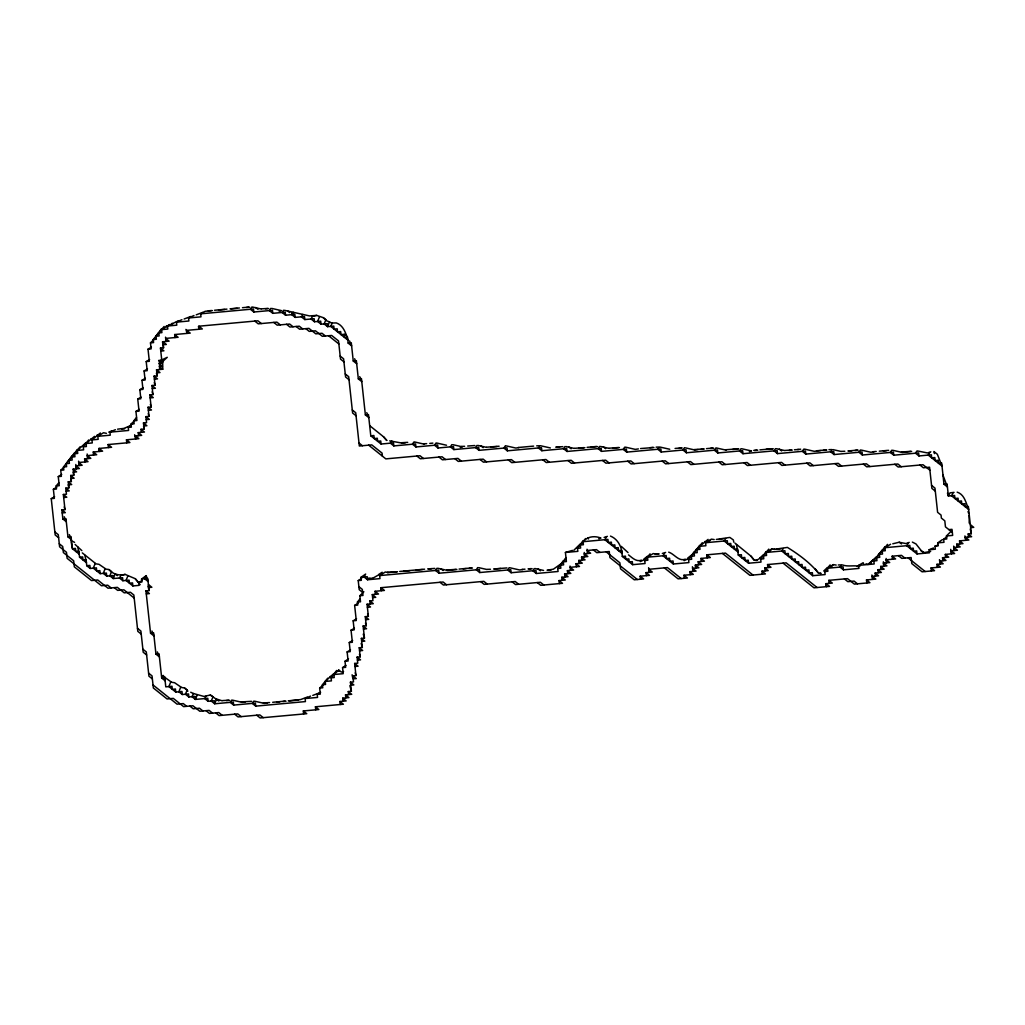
<?xml version="1.0" encoding="UTF-8"?>
<svg xmlns="http://www.w3.org/2000/svg" width="1025" height="1025" viewBox="0 0 1025 1025"><rect width="100%" height="100%" fill="white"/><g stroke="black" fill="none" stroke-linecap="round" stroke-linejoin="round"><path stroke-width="1.5" d="M969.214 523.109L969.15 515.293M159.631 369.525L159.464 361.056L167.267 357.302L159.785 364.157M162.744 369.243L162.693 360.159L158.644 360.454L162.091 363.196L158.977 363.478L162.411 366.22L159.311 366.502L162.744 369.243L156.53 369.82L157.184 375.868L154.07 376.149L155.057 385.233L151.956 385.515L152.943 394.599L149.829 394.881L151.136 406.989L148.036 407.271L149.022 416.355L145.909 416.637L146.562 422.684L143.462 422.966L144.115 429.027L141.014 429.308L141.335 432.332M323.285 317.66L326.642 320.787L329.473 321.888L327.564 326.655L324.131 323.913L325.924 319.685L323.285 317.66L316.699 315.392L309.563 315.931L284.425 310.306M95.184 563.468L93.301 568.158L100.168 573.654L106.382 573.077L106.715 576.101L112.929 575.538L113.25 578.561L122.577 577.716L122.898 580.739L129.112 580.176L129.445 583.199L132.545 582.918L132.878 585.941L139.093 585.365L138.759 582.341L142.103 580.65M105.165 568.67L103.282 573.359L106.715 576.101M170.778 681.868L168.882 686.571L175.762 692.054L181.976 691.478L182.296 694.514L188.51 693.938L188.843 696.962L195.058 696.398L195.378 699.422L207.806 698.294L208.139 701.318L214.353 700.741L214.686 703.778L233.328 702.074L233.649 705.098L255.404 703.099L255.725 706.135L305.437 701.587L305.117 698.55L310.537 696.103M180.746 687.07L178.862 691.772L182.296 694.514M127.843 575.999L126.011 580.457L132.878 585.941M319.428 316.994L317.596 321.453L321.03 324.195L327.244 323.631L327.564 326.655L333.778 326.091L334.112 329.115L337.225 328.833L337.545 331.857L340.659 331.575L340.979 334.598L344.093 334.317L344.413 337.34L347.526 337.058L348.18 343.106L351.613 345.861L349.563 340.889M197.197 695.104L195.378 699.422L191.944 696.68L193.52 693.553L203.962 696.436L210.343 695.014L213.033 696.821L211.24 701.036L214.686 703.778L216.57 699.037L221.938 700.728M146.216 575.653L144.653 578.753L148.087 581.495L146.216 575.653L141.54 579.035L141.873 582.059L138.759 582.341M952.942 493.23L951.495 495.767L968.676 509.476C965.947 503.108 964.692 494.575 957.158 492.141M206.14 696.09L204.705 698.576L208.139 701.318M929.701 452.614L928.266 455.1L942.001 466.067L937.35 454.267L933.916 451.525L934.428 453.614M908.15 543.224L906.702 545.71L917.016 553.936L929.444 552.795L929.111 549.772L933.467 547.965M606.262 537.241L604.827 539.701L621.996 553.41C621.509 546.184 617.409 538.855 610.477 536.088M664.482 553.308L663.047 555.781L673.348 564.006L688.89 562.584L688.557 559.548L694.079 551.937M725.636 538.548L724.201 541.008L737.936 551.975L736.398 544.544M783.202 548.554L781.767 551.027L812.684 575.704L825.112 574.564L824.779 571.54L830.109 564.903M293.176 312.253L291.753 314.649L295.187 317.391L304.515 316.546L304.835 319.569L314.162 318.711L314.483 321.748L320.697 321.171L321.03 324.195M302.823 314.432L301.401 316.827L304.835 319.569M391.793 440.917L390.397 443.172L393.831 445.913L415.586 443.928L415.919 446.951L437.662 444.965L437.995 447.989L453.524 446.567L453.857 449.591L478.713 447.323L479.034 450.347L507.003 447.784L507.337 450.821L541.507 447.682L541.841 450.718L566.697 448.438L567.017 451.461L601.201 448.335L601.521 451.372L626.377 449.091L626.711 452.115L660.882 448.988L661.215 452.025L686.071 449.744L686.404 452.768L717.474 449.924L717.795 452.96L742.651 450.68L742.984 453.703L777.155 450.577L777.488 453.614L805.458 451.051L805.778 454.075L833.748 451.512L834.068 454.549L862.038 451.987L862.358 455.01L893.428 452.166L893.762 455.202L918.618 452.922L918.951 455.946L931.379 454.805L931.699 457.842L934.813 457.56L935.133 460.584L938.247 460.302L938.567 463.326L941.68 463.044L943.974 484.223L947.408 486.965L942.833 474.754M283.489 310.242L282.106 312.484L285.539 315.226L294.854 314.368L295.187 317.391M251.766 307.052L250.382 309.268L253.816 312.01L272.458 310.306L272.778 313.33L285.206 312.189L285.539 315.226M270.728 308.371L269.344 310.588L272.778 313.33M231.599 700.126L230.215 702.356L233.649 705.098M413.869 441.993L412.473 444.209L415.919 446.951M253.675 701.164L252.291 703.393L255.725 706.135M435.945 443.031L434.562 445.247L437.995 447.989M451.807 444.632L450.423 446.849L453.857 449.591M476.984 445.388L475.6 447.605L479.034 450.347M505.287 445.849L503.89 448.066L507.337 450.821M436.958 568.247L435.574 570.477L439.007 573.218L479.405 569.516L479.726 572.539L510.796 569.708L511.129 572.732L535.985 570.451L536.306 573.488L558.061 571.489L557.728 568.465L563.25 560.854M477.676 567.581L476.292 569.798L479.726 572.539M564.967 446.503L563.583 448.719L567.017 451.461M509.079 567.76L507.695 569.99L511.129 572.732M599.471 446.4L598.087 448.63L601.521 451.372M534.268 568.516L532.872 570.746L536.306 573.488M624.661 447.156L623.277 449.373L626.711 452.115M684.354 447.81L682.97 450.026L686.404 452.768M715.745 447.989L714.361 450.218L717.795 452.96M740.934 448.745L739.55 450.962L742.984 453.703M775.438 448.643L774.054 450.859L777.488 453.614M803.728 449.117L802.344 451.333L805.778 454.075M860.308 450.052L858.924 452.268L862.358 455.01M891.712 450.231L890.328 452.448L893.762 455.202M916.901 450.987L915.504 453.204L918.951 455.946M58.617 537.715L55.183 534.973L51.25 498.65L54.363 498.368L53.377 489.284L56.477 489.002L56.157 485.978L59.258 485.696L58.271 476.612L61.385 476.33L60.731 470.283L63.832 469.988L63.512 466.964L66.612 466.683L66.279 463.659L69.392 463.377L69.059 460.34L74.582 452.73M688.557 559.548L691.67 559.266L691.337 556.242L696.859 548.631M838.309 564.967L841.371 564.877L839.988 567.094L843.421 569.836L858.963 568.414L858.63 565.39L874.171 563.968L873.838 560.944L879.36 553.333M873.838 560.944L876.952 560.662L876.618 557.626L882.141 550.015M66.279 463.659L71.801 456.074M69.059 460.34L72.173 460.058L71.84 457.035L77.362 449.463M691.337 556.242L694.438 555.96L694.117 552.936L699.627 545.351M694.117 552.936L697.218 552.642L696.897 549.618L699.998 549.336L699.678 546.312L705.892 545.736L705.559 542.712L727.314 540.726L727.635 543.75L730.748 543.468L731.068 546.492L734.182 546.21L734.502 549.233L737.616 548.952L738.269 554.999L748.57 563.238L760.998 562.097L760.678 559.073L766.188 551.501M876.618 557.626L879.732 557.344L879.399 554.32L884.908 546.748M557.728 568.465L560.842 568.183L560.508 565.159L566.018 557.6M560.508 565.159L563.622 564.865L563.289 561.841L566.402 561.559L565.416 552.475L577.844 551.347L577.511 548.311L583.033 540.764M708.416 542.276L711.209 539.137L714.169 539.547M71.84 457.035L74.953 456.753L74.62 453.729L77.733 453.434L77.4 450.411L83.614 449.847L83.281 446.823L86.395 446.528L86.062 443.505L92.276 442.941L91.955 439.917L98.169 439.341L97.836 436.317L110.264 435.177L109.944 432.153L128.586 430.449L128.253 427.425L131.367 427.13L131.033 424.107L134.134 423.825L133.814 420.801L136.914 420.519L135.941 411.435L139.041 411.153L137.734 399.045L140.835 398.763L139.848 389.679L142.962 389.398L141.975 380.313L145.089 380.032L144.102 370.947L147.203 370.666L146.216 361.594L149.33 361.3L148.023 349.192L151.123 348.91L150.47 342.863L153.571 342.581L153.25 339.544L156.351 339.262L156.031 336.238L161.527 328.718M331.113 677.845L336.572 670.529L339.48 671.221L338.775 670.081L333.894 674.527L334.214 677.551L331.113 677.845L331.434 680.869L325.22 681.433L325.553 684.457L322.439 684.738L322.772 687.775L319.659 688.057L320.325 694.104L317.212 694.399L317.545 697.423L305.117 698.55M153.25 339.544L158.619 332.677M63.512 466.964L68.88 460.097M74.62 453.729L80.001 446.849M83.281 446.823L88.663 439.943M696.897 549.618L702.266 542.75M333.894 674.527L343.208 673.681L342.555 667.621L345.656 667.339L345.002 661.279L348.116 660.997L347.129 651.926L350.23 651.631L349.256 642.56L352.357 642.278L351.05 630.17L354.15 629.888L353.164 620.804L356.277 620.522L354.637 605.391L357.738 605.096L357.417 602.072L360.083 598.754M577.511 548.311L580.624 548.029L580.291 545.005L583.404 544.723L583.071 541.7L607.928 539.419L608.261 542.443L611.361 542.161L611.694 545.185L614.795 544.903L615.128 547.927L618.229 547.645L618.562 550.668L621.675 550.387L622.329 556.447L632.63 564.673L645.058 563.532L644.725 560.508L650.055 553.859M760.678 559.073L763.779 558.779L763.458 555.755L768.776 549.118M770.108 551.04L771.889 548.836L774.849 549.285M831.442 566.825L833.223 564.621L836.182 565.07M133.814 420.801L136.479 417.482M879.399 554.32L882.512 554.038L882.179 551.014L887.509 544.377M322.439 684.738L327.757 678.166M563.289 561.841L565.941 558.599M156.031 336.238L159.131 335.957L158.811 332.933L164.103 326.463M580.291 545.005L585.582 538.535M56.157 485.978L58.784 482.788M131.033 424.107L136.03 419.097M929.111 549.772L935.325 549.208L934.992 546.171L938.106 545.889L937.772 542.866L943.987 542.302L943.666 539.265L946.767 538.983L946.447 535.96L951.443 530.95M77.4 450.411L86.023 442.557M357.417 602.072L360.518 601.79L359.865 595.743L363.862 591.758M325.22 681.433L333.855 673.54M86.062 443.505L94.543 436.343M128.253 427.425L133.199 422.646M150.47 342.863L155.416 338.109M91.955 439.917L100.386 432.986M60.731 470.283L63.691 467.426M699.678 546.312L708.108 539.381M869.098 563.507L867.957 564.532L876.58 556.639M823.716 571.028L827.47 567.504M319.659 688.057L324.541 683.624M763.42 554.756L759.692 558.138L760.665 557.92M580.265 543.98L573.846 550.246M560.47 564.198L553.359 569.195L547.068 570.182M691.298 555.255L687.673 558.138L688.518 558.561L684.111 560.637M943.666 539.265L947.228 536.434M643.841 559.099L647.467 556.242M371.729 578.817L378.52 574.961M771.889 548.836L766.239 552.449L766.559 555.473L763.458 555.755M833.223 564.621L827.559 568.234L827.892 571.258L824.779 571.54M158.811 332.933L161.912 332.638L161.591 329.614L169.65 324.528M583.071 541.7C587.658 536.293 594.692 535.627 600.932 538.061L598.767 538.74M345.002 661.279L348.513 658.742M937.772 542.866L942.423 539.598M362.645 592.424L359.211 589.683L358.225 580.598L361.338 580.317L361.005 577.293L365.643 574.064L364.118 577.011L367.552 579.753L379.98 578.613L379.647 575.589L385.298 572.001L388.257 572.424M58.271 476.612L61.718 474.408M53.377 489.284L56.811 487.093M342.555 667.621L345.989 665.43M882.179 551.014L885.28 550.72L884.959 547.696L890.584 544.249M358.225 580.598L361.658 578.42M378.712 574.436L382.197 572.257M317.212 694.399L320.633 692.285M148.023 349.192L151.431 347.129M97.836 436.317L103.487 432.742L106.421 433.332M354.637 605.391L358.045 603.315M644.725 560.508L647.838 560.227L647.505 557.19L653.168 553.577L656.128 554.025M705.559 542.712L710.107 539.957M135.941 411.435L139.336 409.411M161.591 329.614L167.805 329.051L167.472 326.027L178.632 320.671M146.216 361.594L149.624 359.583M144.102 370.947L147.498 368.949M141.975 380.313L145.371 378.302M139.848 389.679L143.244 387.668M353.164 620.804L356.559 618.793M349.256 642.56L352.651 640.548M347.129 651.926L350.524 649.914M858.63 565.39L863.165 562.725L863.793 564.237M756.155 560.521L759.525 558.587M167.472 326.027L176.787 325.168L176.467 322.145L181.886 319.685M176.467 322.145L188.895 321.004L188.562 317.981L193.981 315.521M137.734 399.045L141.104 397.149M351.05 630.17L354.419 628.274M188.562 317.981L200.99 316.84L200.669 313.817L205.154 311.305L212.342 310.601M109.944 432.153L115.364 429.68M51.25 498.65L54.62 496.779M130.47 425.708L123.833 428.412L117.58 429.167M640.292 561.597L644.699 559.522M190.74 316.507L184.141 318.993M202.835 312.343L196.236 314.829M319.39 692.913L312.792 695.398M108.765 432.14L112.109 430.679M307.282 697.09L300.684 699.55L288.23 700.857M565.416 552.475L572.488 550.387M892.788 543.788L899.194 542.238L905.959 543.57L909.252 542.392M934.992 546.171L937.875 545.121M930.815 451.782L927.522 452.96L917.823 451.013M604.109 537.408L607.377 536.37M716.308 539.432L729.851 537.433L733.336 539.932L733.81 542.187M662.342 553.462L665.597 552.437M773.888 549.413L787.418 547.414C798.59 554.346 809.853 562.558 818.193 572.783L821.102 573.488L820.218 573.244M460.225 447.502L462.39 446.836L452.743 444.658M749.352 451.615L751.517 450.949L741.869 448.771M279.146 311.241L281.311 310.588L271.663 308.397M872.813 560.214L873.812 559.932L870.225 562.584L871.032 563.225M343.567 671.503L341.415 672.08L338.775 670.081M291.894 313.202L294.034 312.638M316.699 315.392L312.522 316.353L311.049 319.006L314.483 321.748M138.503 582.469L135.274 578.702L125.114 574.397L120.937 575.358L119.464 577.998L122.898 580.739M954.057 492.372L949.97 492.884L948.394 496.049L954.608 495.472L954.941 498.509L958.042 498.214L958.375 501.251L961.476 500.969L961.809 503.993L964.909 503.711L965.243 506.734L968.343 506.452L971.303 533.692L968.189 533.974L968.522 536.998M641.522 560.137C636.397 562.225 632.22 557.715 628.504 554.884M685.353 559.176C678.576 561.751 674.488 553.987 668.697 552.155M125.114 574.397C119.323 575.935 112.827 574.256 108.97 569.567L106.011 569.106L99.002 564.314L96.042 563.865L82.307 552.898M405.503 442.71L402.364 443.159L389.692 440.865M518.996 447.618L515.857 448.053L506.209 445.888M638.383 448.912L635.244 449.36L625.596 447.182M698.076 449.565L694.937 450.013L685.277 447.835M874.03 451.807L870.891 452.256L861.243 450.077M522.801 569.528L519.662 569.977L510.014 567.799M245.321 701.894L242.182 702.343L232.534 700.165M267.397 702.932L264.258 703.368L254.61 701.202M719.422 539.15L723.496 538.689M776.988 549.157L781.063 548.708M930.662 551.373L924.319 552.565L921.577 551.066L915.978 543.942L912.365 542.097M547.978 570.284L551.091 569.964M208.306 310.831L211.419 310.537M490.706 447.143L496.933 446.567M578.689 448.271L584.903 447.682M613.193 448.168L619.408 447.579M754.656 450.5L757.77 450.206M789.16 450.411L792.274 450.103M820.564 450.577L814.311 451.32L804.663 449.142M214.52 310.255L226.948 309.114M230.061 308.832L239.376 307.974M242.489 307.692L248.691 307.141M218.556 310.037L224.77 309.46M230.984 308.897L237.198 308.333M200.669 313.817L253.483 308.986L253.816 312.01M265.488 308.807L268.588 308.525M198.402 326.565L199.196 329.23L198.876 326.206L257.903 320.799L261.337 323.554M185.909 329.397L187.101 333.394L186.768 330.37L202.309 328.948L198.876 326.206M174.993 337.558L174.673 334.534L190.202 333.112L186.768 330.37M161.758 360.172L160.451 348.064L163.552 347.782L162.898 341.722L169.112 341.158L165.678 338.417L178.107 337.276L174.673 334.534M163.231 344.746L166.332 344.464L162.898 341.722M160.771 351.088L163.885 350.806L160.451 348.064M348.18 343.106L351.293 342.824L353.253 360.992L356.687 363.734L354.637 358.763M156.851 372.844L159.964 372.562L156.53 369.82M154.403 379.173L157.517 378.891L154.07 376.149M353.253 360.992L356.367 360.697L358.327 378.866L361.761 381.607L359.711 376.636M152.277 388.539L155.39 388.257L151.956 385.515M150.162 397.905L153.263 397.623L149.829 394.881M358.327 378.866L361.441 378.584L365.374 414.894L368.808 417.636L366.758 412.678M148.369 410.295L151.469 410.013L148.036 407.271M146.242 419.661L149.343 419.379L145.909 416.637M143.795 426.003L146.895 425.721L143.462 422.966M138.554 435.651L138.234 432.627L144.448 432.05L141.014 429.308M134.634 434.754L135.774 438.956L135.454 435.933L141.668 435.369L138.234 432.627M365.374 414.894L368.475 414.613L370.781 435.804L381.082 444.03L393.51 442.89L393.831 445.913M126.78 442.838L126.459 439.815L138.888 438.674L135.454 435.933M108.471 447.566L108.138 444.542L129.893 442.557L126.459 439.815M98.925 448.514L99.476 451.448L99.156 448.425L111.584 447.284L108.138 444.542M93.595 455.049L93.262 452.012L102.59 451.167L99.156 448.425M87.151 453.998L87.702 458.636L87.381 455.613L96.696 454.754L93.262 452.012M84.921 461.955L84.601 458.918L90.815 458.354L87.381 455.613M79.04 465.542L78.707 462.518L88.035 461.66L84.601 458.918M370.781 435.804L373.882 435.51L374.215 438.546L377.315 438.252L377.648 441.288L380.749 440.993L381.082 444.03M75.812 464.492L76.26 468.861L75.94 465.824L82.154 465.26L78.707 462.518M66.305 521.725L62.871 518.983L61.884 509.912L64.985 509.617L63.345 494.486L66.458 494.204L65.805 488.156L68.906 487.862L68.252 481.814L71.366 481.532L70.699 475.472L73.813 475.19L73.159 469.143L79.373 468.566L75.94 465.824M73.48 472.166L76.593 471.884L73.159 469.143M71.032 478.508L74.133 478.214L70.699 475.472M68.585 484.838L71.686 484.556L68.252 481.814M499.111 446.208L486.721 447.182M533.615 446.118L518.086 447.515M66.125 491.18L69.239 490.898L65.805 488.156M556.613 447.22L559.727 446.926M583.981 447.618L574.692 448.297M587.094 447.336L596.409 446.49M591.118 447.118L597.332 446.554M63.678 497.522L66.792 497.227L63.345 494.486M640.561 448.553L653.924 447.489M649.888 447.694L652.989 447.412M703.368 448.924L694.079 449.603M706.468 448.643L712.683 448.079M701.177 449.27L704.29 448.988M732.58 449.463L738.794 448.899M62.205 512.936L65.318 512.654L61.884 509.912M766.162 449.283L772.376 448.732M759.948 449.86L773.298 448.796M794.452 449.757L798.488 449.539M62.871 518.983L65.972 518.701L67.945 536.857L71.378 539.598M825.855 449.937L816.528 450.782M823.664 450.295L826.778 450.013M847.931 450.974L857.246 450.142M848.854 451.051L851.954 450.757M879.322 451.167L888.649 450.321M883.358 450.949L886.458 450.667M911.648 451.41L902.295 452.435L892.647 450.27M67.945 536.857L71.045 536.575L72.365 548.683L79.233 554.166L77.682 546.735M72.365 548.683L75.466 548.401L75.799 551.424L78.899 551.143L79.553 557.19L86.433 562.674L84.883 555.243M79.553 557.19L82.666 556.908L82.999 559.932L86.1 559.65L86.753 565.71L90.187 568.452L96.401 567.876L96.734 570.899L99.835 570.618L100.168 573.654M943.974 484.223L947.087 483.941L948.394 496.049L947.459 493.115M86.753 565.71L89.867 565.416L90.187 568.452M141.54 579.035L147.754 578.459L149.073 590.567L145.96 590.848L150.56 633.232L153.993 635.974L151.943 631.003M148.74 587.543L151.854 587.261L148.42 584.519M146.293 593.885L149.394 593.59L145.96 590.848M584.263 552.462L584.711 556.831L584.391 553.795L590.605 553.231L587.158 550.489L596.486 549.643L599.92 552.385M396.611 571.732L387.296 572.552L397.533 571.809M399.712 571.45L424.581 569.183M427.681 568.901L434.818 568.414M403.748 571.232L409.962 570.669M416.176 570.105L422.39 569.528M428.604 568.965L431.717 568.683M361.005 577.293L367.219 576.729L367.552 579.753L368.821 578.087L372.741 578.408M379.647 575.589L438.687 570.182L439.007 573.218M581.636 557.241L581.931 560.137L581.611 557.113L587.825 556.549L584.391 553.795M455.971 569.362L446.682 570.041M459.085 569.08L471.513 567.94M456.894 569.426L447.541 570.451L437.893 568.286M463.108 568.862L466.221 568.58M469.322 568.298L472.435 568.004M579.151 563.455L578.83 560.419L585.044 559.855L581.611 557.113M622.329 556.447L625.429 556.165L625.762 559.189L628.863 558.907L629.196 561.931L632.297 561.649L632.63 564.673M493.589 568.977L506.939 567.927M494.511 569.042L500.725 568.478M576.37 566.761L576.05 563.737L582.264 563.161L578.83 560.419M647.505 557.19L666.147 555.486L666.481 558.523L669.581 558.228L669.914 561.264L673.028 560.97L673.348 564.006M948.894 529.618L951.994 529.336L952.661 535.396L946.447 535.96M970.637 527.632L973.75 527.35L970.316 524.608M706.661 554.858L707.199 557.843L706.866 554.82L725.508 553.116L752.991 575.051M380.749 587.735L381.287 590.72L380.954 587.697L443.095 582.008L446.541 584.75M567.709 573.667L567.389 570.643L573.603 570.067L570.156 567.325L579.484 566.479L576.05 563.737M701.318 561.444L700.985 558.42L710.312 557.562L706.866 554.82M738.269 554.999L741.382 554.717L741.703 557.754L744.816 557.459L745.137 560.496L748.25 560.201L748.57 563.238M766.239 552.449L784.881 550.745L785.201 553.769L788.315 553.487L788.635 556.511L791.748 556.229L792.069 559.253L795.182 558.971L795.502 561.995L798.616 561.713L798.949 564.737L802.05 564.455L802.383 567.478L805.483 567.197L805.817 570.22L808.917 569.938L809.25 572.962L812.351 572.68L812.684 575.704M375.406 594.321L375.073 591.284L384.401 590.438L380.954 587.697M564.929 576.972L564.608 573.949L570.822 573.385L567.389 570.643M698.538 564.749L698.204 561.726L704.418 561.162L700.985 558.42M965.742 540.303L965.409 537.279L971.623 536.716L968.189 533.974M359.865 595.743L362.978 595.448L362.312 589.401L358.878 586.659M370.166 603.968L369.846 600.932L372.946 600.65L372.293 594.602L378.507 594.026L375.073 591.284M562.148 580.291L561.828 577.267L568.042 576.691L564.608 573.949M648.594 567.696L649.145 572.334L648.825 569.298L667.467 567.594L681.202 578.561M695.45 565.159L695.757 568.068L695.424 565.044L701.638 564.467L698.204 561.726M884.959 547.696L909.816 545.428L910.136 548.452L913.249 548.17L913.582 551.194L916.683 550.912L917.016 553.936M959.848 543.903L959.528 540.88L968.843 540.021L965.409 537.279M372.626 597.626L375.727 597.344L372.293 594.602M559.368 583.597L559.048 580.573L565.262 580.009L561.828 577.267M646.365 575.64L646.045 572.616L652.259 572.04L648.825 569.298M692.413 566.735L692.977 571.373L692.644 568.35L698.858 567.786L695.424 565.044M957.081 547.209L956.748 544.185L962.962 543.622L959.528 540.88M640.484 579.24L640.151 576.204L649.478 575.358L646.045 572.616M690.197 574.692L689.863 571.655L696.077 571.092L692.644 568.35M767.879 567.581L767.546 564.557L786.188 562.853L817.104 587.53M954.301 550.528L953.967 547.504L960.182 546.927L956.748 544.185M348.615 694.578L348.282 691.555L351.396 691.26L350.409 682.189L353.51 681.907L352.856 675.847L355.97 675.565L354.65 663.457L357.763 663.175L357.11 657.127L360.211 656.833L359.224 647.762L362.338 647.467L361.351 638.396L364.452 638.114L363.145 626.006L366.258 625.724L365.272 616.64L368.372 616.358L367.065 604.25L373.279 603.674L369.846 600.932M684.316 578.279L683.983 575.256L693.31 574.397L689.863 571.655M765.098 570.887L764.765 567.863L770.979 567.299L767.546 564.557M892.48 559.24L892.16 556.203L901.475 555.358L904.908 558.1M950.713 549.349L951.52 553.833L951.187 550.809L957.401 550.246L953.967 547.504M367.386 607.274L370.499 606.992L367.065 604.25M762.318 574.205L761.985 571.168L768.199 570.605L764.765 567.863M886.599 562.827L886.266 559.804L895.594 558.958L892.16 556.203M945.627 557.433L945.306 554.41L954.621 553.551L951.187 550.809M827.559 568.234L843.101 566.812L843.421 569.836M883.371 561.777L883.819 566.146L883.486 563.109L889.7 562.546L886.266 559.804M942.846 560.739L942.526 557.715L948.74 557.152L945.306 554.41M150.56 633.232L153.66 632.938L155.954 654.129L159.388 656.871L157.338 651.913M881.039 569.452L880.706 566.428L886.92 565.864L883.486 563.109M939.464 559.65L940.079 564.058L939.746 561.021L945.96 560.457L942.526 557.715M878.258 572.757L877.938 569.733L884.152 569.17L880.706 566.428M937.298 567.363L936.965 564.339L943.179 563.763L939.746 561.021M365.592 619.664L368.705 619.382L365.272 616.64M875.478 576.076L875.158 573.052L881.372 572.475L877.938 569.733M931.405 570.963L931.084 567.927L940.399 567.081L936.965 564.339M829.199 583.366L828.879 580.342L847.521 578.638L854.389 584.122L869.918 582.7L866.484 579.958L866.817 582.982M871.878 574.999L872.698 579.381L872.377 576.357L878.592 575.794L875.158 573.052M825.702 583.686L826.419 586.672L826.099 583.648L832.313 583.084L828.879 580.342M866.484 579.958L875.811 579.099L872.377 576.357M363.478 629.03L366.578 628.748L363.145 626.006M155.954 654.129L159.067 653.847L161.694 678.05L165.127 680.792L163.167 675.398M361.684 641.419L364.785 641.137L361.351 638.396M359.557 650.785L362.658 650.503L359.224 647.762M161.694 678.05L164.794 677.768L165.781 686.853L171.995 686.289L172.315 689.312L175.429 689.031L175.762 692.054M357.43 660.151L360.544 659.869L357.11 657.127M354.983 666.481L358.084 666.199L354.65 663.457M353.189 678.87L356.29 678.588L352.856 675.847M350.729 685.212L353.843 684.931L350.409 682.189M226.346 700.575L229.459 700.293M345.835 697.884L345.502 694.86L351.716 694.297L348.282 691.555M272.688 702.279L285.117 701.138M276.724 702.061L279.825 701.779M282.938 701.497L286.039 701.215M289.153 700.921L298.467 700.088M343.055 701.202L342.722 698.166L348.936 697.602L345.502 694.86M340.274 704.508L339.941 701.484L346.155 700.921L342.722 698.166M315.751 709.812L315.418 706.789L343.375 704.226L339.941 701.484M303.643 713.977L303.323 710.953L318.852 709.531L315.418 706.789M467.708 446.029L474.844 445.542M555.691 447.143L562.827 446.657M618.485 447.515L609.209 448.194M675.078 448.45L681.279 447.899M910.725 451.346L901.436 452.025M246.513 307.474L249.626 307.205M407.694 442.352L401.518 442.749M429.77 443.389L432.87 443.12M679.101 448.232L682.202 447.963M710.504 448.425L713.605 448.143M737.859 448.835L725.469 449.783M753.734 450.411L756.834 450.142M797.553 449.475L800.666 449.206M791.338 450.039L785.163 450.436M855.068 450.475L858.168 450.206M873.121 451.718L876.221 451.448M528.093 568.875L531.193 568.606M521.879 569.439L524.979 569.157M529.015 568.952L532.116 568.67M251.535 701.331L241.323 701.92M269.588 702.561L263.399 702.958M267.666 308.461L261.49 308.845M658.255 553.91L655.154 554.153L659.19 553.936M228.537 700.229L222.361 700.6M857.259 566.415L859.949 566.21M734.963 543.109L750.941 556.127L754.144 560.06L757.219 559.906M121.616 428.95L124.678 428.822M423.594 443.787L426.669 443.658M461.532 446.426L464.607 446.298M841.743 451.372L844.818 451.243M487.4 569.375L490.475 569.247M536.716 445.849L539.791 445.747L538.407 447.976L541.841 450.718M656.103 447.143L659.165 447.054L657.781 449.27L661.215 452.025M828.956 449.667L832.018 449.578L830.634 451.807L834.068 454.549M842.307 564.903C847.585 566.889 852.992 565.262 858.258 566.107M252.701 307.077L261.067 308.973M832.953 449.616L841.333 451.5M776.373 448.681L784.753 450.564M716.68 448.028L726.328 450.193M660.1 447.092L669.748 449.257M600.407 446.439L608.786 448.322M565.903 446.541L574.282 448.425M540.713 445.785L550.374 447.951M477.919 445.414L486.298 447.31M436.868 443.056L446.528 445.234M414.792 442.018L424.44 444.197M535.191 568.555L543.57 570.438M478.611 567.619L486.99 569.503M188.843 696.962L185.41 694.22L187.203 689.992L184.551 687.967L181.604 687.506L174.583 682.714L171.623 682.266L162.334 675.616M159.464 361.056L163.334 361.684M704.623 541.559L705.52 541.764M91.02 438.738L91.904 438.956M96.901 435.164L97.785 435.394M865.984 563.827L866.868 564.122M171.995 323.349L172.866 323.721M163.885 676.436L164.756 676.82M190.727 692.247L193.52 693.553M70.956 540.508L74.582 542.34M330.217 676.462L331.062 676.91M329.473 321.888L331.857 323.247M899.194 542.238L901.513 543.929M108.97 569.567L111.61 571.591L109.816 575.819L113.25 578.561L115.146 573.833L117.439 575.653M75.094 544.442L81.821 550.604M929.906 470.232L923.038 464.748L898.182 467.016L894.748 464.274M919.925 465.03L923.358 467.772L929.572 467.208L931.879 488.387L935.312 491.129M931.546 485.363L934.979 488.105L937.606 512.321L941.04 515.062L941.373 518.086L944.807 520.828L945.46 526.876L952.327 532.359M901.283 466.734L897.849 463.992L866.778 466.836L863.345 464.094M869.892 466.554L866.458 463.812L838.488 466.362L835.055 463.62M841.602 466.08L838.168 463.338L810.198 465.901L806.765 463.159M813.312 465.619L809.865 462.877L781.908 465.427L778.475 462.685M931.084 567.927L934.518 570.669L922.09 571.809L911.776 563.583L911.123 557.536L901.808 558.382L898.374 555.64M779.333 449.104L781.627 450.936M908.022 557.818L925.191 571.527M785.009 465.145L781.575 462.403L747.404 465.529L743.971 462.787M750.505 465.248L747.071 462.506L722.215 464.773L718.781 462.032M725.328 464.492L721.895 461.75L690.824 464.594L687.378 461.852M857.489 583.827L854.056 581.085L847.842 581.662L844.408 578.92M693.925 464.312L690.491 461.57L665.635 463.838L662.201 461.096M826.099 583.648L829.533 586.39L813.991 587.812L783.074 563.135M668.736 463.556L665.302 460.814L631.131 463.941L627.697 461.199M634.232 463.659L630.798 460.917L605.942 463.185L602.508 460.443M761.985 571.168L765.419 573.923L749.89 575.332L722.407 553.398M603.366 446.862L605.66 448.694M609.055 462.903L605.621 460.161L571.438 463.287L568.004 460.545M568.862 446.964L571.156 448.796M574.551 463.005L571.117 460.263L546.261 462.531L542.814 459.789M549.362 462.249L545.928 459.507L511.744 462.634L508.31 459.892M683.983 575.256L687.416 577.998L678.102 578.856L664.354 567.876M514.857 462.352L511.424 459.61L483.454 462.173L480.02 459.431M480.879 445.849L483.172 447.682M640.151 576.204L643.597 578.946L634.27 579.804L620.535 568.837L619.869 562.776L606.134 551.809M637.383 579.522L609.901 557.574L609.247 551.527L596.819 552.667L593.373 549.925M328.551 335.739L338.865 343.964M486.567 461.878L483.134 459.136L458.278 461.417L454.844 458.675M325.45 336.021L322.017 333.279L315.803 333.843L308.922 328.359L299.608 329.217L296.174 326.475M305.822 328.653L309.255 331.395L315.469 330.819L322.337 336.303L331.664 335.457L338.532 340.941L340.505 359.096L343.939 361.838M340.172 356.072L343.606 358.814L345.579 376.969L349.012 379.711M302.708 328.935L299.274 326.193L289.96 327.039L286.526 324.297M293.06 326.757L289.627 324.015L277.198 325.156L273.765 322.414M461.378 461.135L457.944 458.393L442.416 459.815L438.969 457.073M345.246 373.946L348.679 376.688L352.613 413.011L356.047 415.753M280.312 324.874L276.878 322.132L258.236 323.836L254.802 321.094M255.661 307.513L257.954 309.345M445.516 459.52L442.083 456.778L420.327 458.777L416.893 456.035M423.44 458.495L420.007 455.741L385.823 458.88L368.654 445.157M352.292 409.974L355.726 412.729L359.327 446.016L371.755 444.876L382.069 453.101L382.389 456.125M369.756 425.708L383.491 436.74L386.732 440.404L383.491 436.74M559.048 580.573L562.482 583.315L540.726 585.301L537.292 582.559M538.163 568.977L540.444 570.81M543.839 585.019L540.406 582.277L515.549 584.558L512.116 581.803M359.006 442.992L362.44 445.734M518.65 584.263L515.216 581.521L484.146 584.365L480.712 581.623M487.259 584.083L483.826 581.342L443.428 585.032L439.994 582.29M440.852 568.721L443.146 570.541M303.323 710.953L306.757 713.695L260.145 717.948L256.711 715.207M54.863 531.949L58.297 534.691L59.604 546.799L66.471 552.283L67.125 558.33L101.475 585.749L107.689 585.185L111.136 587.927M134.185 598.049L123.884 589.823L117.67 590.387L114.236 587.645M59.271 543.762L62.717 546.504L63.371 552.565L73.672 560.79L74.325 566.838L91.507 580.56L97.721 579.983L108.022 588.209L117.35 587.363L124.217 592.847L130.431 592.271L133.865 595.012L137.798 631.336L141.232 634.078M263.258 717.667L259.825 714.925L238.069 716.911L234.635 714.169M137.465 628.312L140.899 631.054L143.205 652.233L146.639 654.975M241.183 716.629L237.736 713.887L219.094 715.591L215.66 712.849M142.872 649.209L146.306 651.951L148.933 676.167L152.366 678.909M222.207 715.309L218.773 712.567L209.446 713.426L206.012 710.684M212.559 713.131L209.126 710.389L199.798 711.248L192.931 705.764L183.616 706.622L173.302 698.384L167.088 698.96L153.353 687.993L152.033 675.885L148.599 673.143M202.912 710.966L199.478 708.224L193.264 708.788L189.83 706.046M186.717 706.327L183.283 703.586L177.069 704.162L153.02 684.956M920.898 550.528L923.192 552.36M287.384 310.729L289.678 312.561M621.304 546.376L628.03 552.59M210.343 695.014L218.838 701.023M184.551 687.967L187.908 691.106M344.977 333.996L346.604 335.828M140.169 584.698L135.274 578.702M587.786 538.061L588.555 538.958M750.941 556.127L754.144 560.06M166.306 325.976L167.062 326.885M815.054 568.606L818.193 572.783M64.255 516.767L65.792 520.482M69.328 534.627L70.866 538.356M968.023 511.513L968.612 513.269M64.203 506.952L64.985 509.617M367.591 613.68L368.372 616.358M363.273 634.103L364.452 638.114M150.355 404.324L151.136 406.989M365.477 622.995L366.258 625.724M361.159 643.393L362.338 647.467M359.429 654.117L360.211 656.833M156.402 373.151L157.184 375.868M154.275 382.517L155.057 385.233M152.161 391.87L152.943 394.599M148.241 413.626L149.022 416.355M355.188 672.81L355.97 675.565M349.858 685.661L351.396 691.26M147.972 586.121L149.073 590.567M68.188 484.825L68.906 487.862M970.239 529.015L971.303 533.692M352.1 674.77L352.664 677.627M70.802 478.675L71.366 481.532M964.909 535.947L965.46 538.855M143.564 426.105L144.115 429.027M162.475 341.799L163.552 347.782M73.275 472.205L73.813 475.19M71.199 541.866L72.122 547.324M953.686 546.146L954.096 549.067M587.03 549.233L587.492 553.513M570.028 566.069L570.489 570.361M165.537 337.161L165.999 341.44M886.151 558.471L886.446 561.38M78.592 461.173L78.887 464.094M332.292 323.003L330.678 326.373L347.847 340.082C346.014 333.497 343.465 325.322 336.303 322.926L332.292 323.003"/></g></svg>
